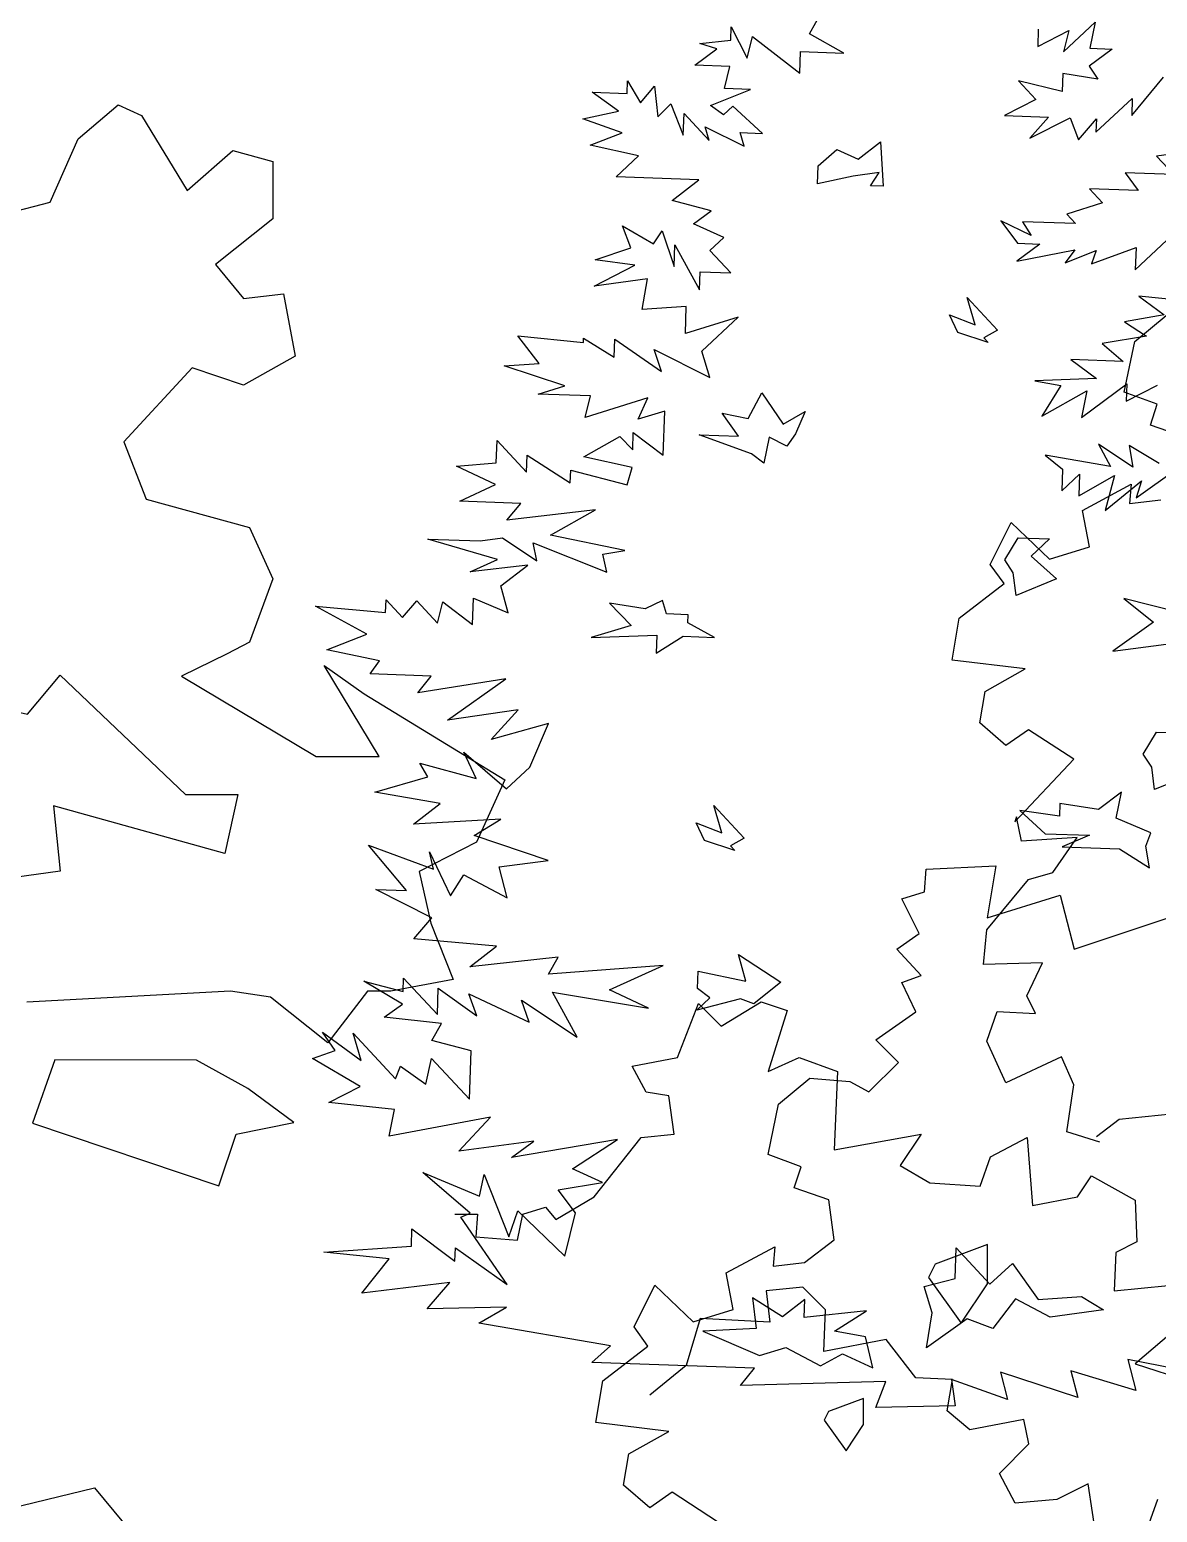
# Model space of a CAD drawing. Header units: inches. Extents: x 11.9 to 85.3, y 5.2 to 37.4.
# Drawn here: x 59.042 to 59.3489, y 22.6088 to 23.0122 of the extents above; entities that cross this region are included whole.
import ezdxf

# ---------------------------------------------------------------- set-up
doc = ezdxf.new("R2010")
doc.units = ezdxf.units.IN
doc.header["$MEASUREMENT"] = 0
doc.layers.add('CAY', color=94, linetype='Continuous')
doc.layers.add('CAY-3', color=61, linetype='Continuous')

# ---------------------------------------------------------------- blocks, each defined once
blk = doc.blocks.new('A$C76451831')
at = {"layer": 'CAY'}
for p, q in [((3764.02, 1772.81), (3822.39, 1786.97)), ((3822.39, 1786.97), (3840.08, 1765.74)), ((3915.07, 501.08), (3897.97, 463.33)), ((3897.97, 463.33), (3863.18, 445.64)), ((3863.18, 445.64), (3870.26, 414.37)), ((3870.26, 414.37), (3883.82, 380.16)), ((3883.82, 380.16), (3846.08, 373.08)), ((3831.93, 373.08), (3807.76, 341.82)), ((3846.08, 373.08), (3831.93, 373.08))]:
    blk.add_line(p, q, dxfattribs=at)
for points in [[(4200.18, 1766.31), (4172.76, 1784.24), (4159.05, 1774.75), (4143.23, 1788.46), (4146.39, 1807.45), (4170.65, 1821.16), (4126.35, 1826.43), (4130.57, 1851.74), (4157.99, 1872.84), (4149.56, 1884.44), (4162.21, 1909.75), (4185.41, 1887.6), (4209.67, 1894.98), (4205.45, 1917.13), (4234.98, 1932.95), (4233.93, 1921.35), (4252.91, 1923.46), (4270.84, 1937.17), (4267.68, 1961.43), (4246.59, 1968.81), (4250.81, 1981.47), (4230.77, 1988.85), (4237.09, 2019.44), (4256.08, 2035.26), (4280.34, 2033.15), (4291.94, 2026.82), (4309.87, 2044.75), (4296.16, 2058.46), (4320.41, 2075.34), (4311.98, 2093.27), (4323.58, 2097.48), (4308.81, 2113.3), (4322.52, 2122.8), (4311.98, 2143.89), (4325.69, 2148.11), (4326.74, 2161.82), (4368.93, 2163.93), (4363.66, 2132.29), (4407.95, 2146), (4416.39, 2113.3), (4476.51, 2133.34)], [(529.97, 749.26), (509.93, 755.59), (514.15, 784.06), (506.77, 800.94), (473.02, 785.12), (461.42, 810.43), (467.75, 828.36), (490.95, 827.3), (485.68, 837.85), (495.17, 857.89), (459.31, 856.84), (461.42, 877.93), (486.73, 908.52), (501.5, 912.73), (516.26, 933.83), (482.51, 931.72), (479.35, 946.48), (478.29, 943.32), (514.15, 981.29), (486.73, 999.22), (473.02, 989.73), (457.2, 1003.44), (460.36, 1022.42), (484.62, 1036.13), (440.32, 1041.41), (444.54, 1066.72), (471.97, 1087.81), (463.53, 1099.41), (476.18, 1124.73), (499.39, 1102.58), (523.65, 1109.96), (519.43, 1132.11), (548.96, 1147.93), (547.9, 1136.33), (566.89, 1138.44)], [(581.65, 1176.41), (560.56, 1183.79), (564.78, 1196.44), (544.74, 1203.83), (551.07, 1234.41), (570.05, 1250.23)], [(4238.57, 956), (4238.21, 945.59), (4257.13, 955.36), (4253.95, 942.32), (4273.16, 960.24), (4269.89, 944.48), (4283.47, 944.01), (4269.51, 933.62), (4274.67, 925.73), (4253.49, 929.19), (4253.11, 918.32), (4226.6, 924.69), (4237.08, 913.44), (4218.16, 903.68), (4244.87, 902.74), (4233.55, 889.99), (4257.99, 902.29), (4262.97, 888.96), (4273.83, 901.73), (4273.55, 893.58), (4295.56, 914.12), (4295.2, 903.71), (4314.59, 927.06)], [(4326.59, 881.3), (4310.2, 879.16), (4320.69, 867.91), (4291.27, 868.94), (4299.05, 858.24), (4269.63, 859.27), (4277.49, 850.83), (4255.95, 843.88), (4261.19, 838.25), (4229.06, 839.38), (4234.21, 831.04), (4215.93, 839.83), (4225.89, 826.34), (4239.46, 825.87), (4225.51, 815.47), (4260.64, 822.41), (4254.93, 814.45), (4273.77, 821.95), (4270.77, 813.89), (4297.85, 823.83), (4297.37, 810.24), (4316.58, 828.16)], [(4339.27, 790.19), (4299.54, 794.3), (4315, 782.88), (4290.84, 778.74), (4304.13, 770.11), (4277.24, 765.61), (4290, 754.74), (4258.32, 755.85), (4273.78, 744.43), (4236.57, 743.01), (4252.33, 740.19), (4240.81, 721.55), (4268.08, 736.92), (4264.79, 720.71), (4292.24, 741.06), (4291.88, 730.65), (4310.8, 740.41)], [(4311.85, 692.78), (4293.66, 703.84), (4295.92, 690.61), (4275.1, 704.49), (4282.34, 691.09), (4242.7, 697.91), (4253.28, 689.38), (4252.82, 676.25), (4263.59, 686.3), (4263.13, 673.17), (4284.86, 685.56), (4279.14, 664.45), (4301.06, 682.27), (4297.98, 671.95), (4322.62, 689.68)], [(4340.73, 598.38), (4290.42, 611.02), (4308.5, 596.79), (4283.86, 579.06), (4316.19, 583.37)], [(4343.3, 139.97), (4292.89, 149.89), (4297.68, 131.14), (4258.21, 142.94), (4262.64, 126.92), (4215.59, 142.16), (4220, 125.69), (4185.98, 137.76), (4188.14, 121.81), (4140.07, 120.77), (4146.06, 136.43), (4058.06, 134.06), (4066.59, 144.65), (3967.92, 148.09), (3979.15, 158.13), (3899.42, 171.79), (3916.08, 181.63), (3868, 180.59), (3881.7, 196.44), (3828.46, 190.13), (3845.04, 210.86), (3805.31, 214.97), (3858.45, 218.55), (3858.82, 228.97), (3884.87, 209.47), (3885.16, 217.62), (3916.55, 195.22), (3888.52, 236.09), (3894.05, 238.62), (3865.45, 263.19), (3899.84, 248.84), (3902.56, 261.89), (3917.56, 224.2), (3923.09, 239.87), (3951.6, 212.58), (3957.94, 238.65), (3947.56, 252.62), (3974.45, 257.12), (3956.16, 265.46), (3983.51, 283.09), (3919.24, 272.19), (3932.73, 282.15), (3887.2, 276.03), (3906.5, 296.66), (3844.92, 285.21), (3848.21, 301.42), (3808.47, 305.53), (3827.39, 315.29), (3798.53, 332.17), (3812.3, 337.13), (3804.53, 348.28), (3827.95, 331.14), (3823.09, 347.63), (3848.86, 319.98), (3851.84, 327.59), (3867.32, 316.62), (3870.59, 332.37), (3893.74, 307.54), (3894.76, 336.97), (3870.97, 343.24), (3876.76, 353.46), (3842.01, 357.4), (3853.15, 365.17), (3829.62, 379.13), (3853.42, 372.86), (3853.71, 381.01), (3874.23, 358.99), (3874.79, 374.84), (3898.22, 358.15), (3893.25, 371.47), (3929.81, 354.33), (3925.29, 367.63), (3958.94, 345.15), (3944.04, 372.42), (4002.15, 362.68), (3978.53, 373.93), (4011.22, 388.66), (3941.7, 383.38), (3947.49, 393.61), (3893.82, 387.77), (3910.12, 400.35), (3859.97, 404.82), (3870.84, 417.59), (3837, 434.64), (3855.56, 433.99), (3832.5, 461.54), (3871.87, 447.02), (3869.52, 457.53), (3882.18, 430.79), (3890.33, 443.66), (3916.58, 429.59), (3911.79, 448.35), (3941.39, 452.3), (3896.6, 467.46), (3912.81, 477.32), (3859.68, 474.19), (3875.98, 486.77), (3836.34, 493.59), (3868.38, 502.9), (3863.69, 511.23), (3897.8, 501.87), (3890.21, 518.01), (3916.17, 495.79), (3930.22, 508.9), (3941.57, 535.25), (3906.79, 525.59), (3923.28, 543.6), (3880.46, 537.39), (3915.78, 562.45), (3862.46, 553.88), (3870.52, 564.03), (3833.41, 565.32), (3839.12, 573.28), (3807.18, 579.84), (3831.53, 589.42), (3800.4, 606.37), (3842.87, 602.62), (3843.13, 610.32), (3853.18, 599.54), (3861.69, 609.67), (3874.36, 596.08), (3877.53, 609.12), (3895.63, 595.34), (3896.18, 611.18), (3917.17, 602.29), (3912.76, 618.77), (3929.06, 631.34), (3894.02, 627.13), (3910.6, 634.71), (3868.43, 647.06), (3900.12, 645.95), (3913.77, 647.74), (3934.59, 633.87), (3932.25, 644.83), (3976.94, 626.95), (3974.6, 637.91), (3987.82, 640.17), (3942.83, 649.45), (3970.11, 664.82), (3916.42, 658.53), (3924.93, 668.66), (3887.81, 669.96), (3909.46, 680.08), (3885.84, 691.33), (3909.92, 693.21), (3910.4, 706.8), (3928.31, 687.58), (3928.67, 698), (3954.82, 681.22), (3955.09, 688.91), (3989.22, 680.02), (3992.3, 690.34), (3963.07, 696.8), (3984.8, 709.18), (3992.68, 701.2), (3993.04, 711.62), (4011.14, 697.84), (4012.07, 724.55), (3996.04, 719.67), (4001.93, 732.61), (3963.9, 720.79), (3967.08, 733.83), (3935.4, 734.94), (3951.43, 739.82), (3914.69, 751.98), (3936.05, 753.5), (3923.04, 770.27), (3962.77, 766.17), (3962.86, 768.88), (3981.49, 757.35), (3981.87, 768.22), (4010.19, 748.64), (4005.67, 761.95), (4039.52, 744.9), (4034.64, 760.94), (4056.65, 781.48), (4024.59, 771.71), (4025.16, 788.02), (3998.36, 786.23), (4001.73, 804.7), (3969.4, 800.39), (3993.86, 813.13), (3969.96, 816.24), (3991.51, 823.64), (3986.54, 836.96), (4005.19, 825.89), (4010.45, 833.86), (4017.85, 812.3), (4018.31, 825.43), (4033.22, 798.16), (4033.6, 809.03), (4052.16, 808.38), (4039.49, 821.97), (4047.92, 829.83), (4029.63, 838.18), (4040.33, 845.97), (4016.53, 852.24), (4032.83, 864.81), (3982.59, 866.57), (3996.17, 879.24), (3966.94, 885.7), (3986.24, 893.19), (3962.52, 901.72), (3983.98, 906.41), (3968.07, 917.85), (3989.34, 917.11), (3989.61, 924.8), (3997.3, 911.39), (4005.81, 921.52), (4007.87, 902.86), (4015.85, 910.74), (4023.35, 891.89), (4023.81, 905.02), (4039.1, 888.62), (4036.67, 896.87), (4060.27, 885.16), (4057.84, 893.41), (4071.42, 892.93), (4053.42, 909.43), (4047.8, 904.19), (4039.84, 909.9), (4064.19, 919.48), (4048.35, 920.03), (4051.54, 933.52), (4030.27, 934.26), (4043.76, 944.22), (4033.44, 947.3), (4052.09, 949.37), (4052.38, 957.52), (4062.14, 938.59), (4065.31, 951.63), (4093.99, 929.32), (4094.45, 942.45), (4120.7, 941.53), (4099.81, 953.14), (4111.41, 974.04)], [(573.22, 766.13), (541.57, 762.97), (527.86, 752.42)]]:
    blk.add_lwpolyline(points, dxfattribs=at)
for points in [[(4267.54, 1833.17), (4264.9, 1827.89), (4278.1, 1809.4), (4288.66, 1825.25), (4288.66, 1841.09)], [(4144.62, 860.91), (4136.93, 861.18), (4142.19, 869.16), (4126.25, 866.99), (4104.79, 862.3), (4105.17, 873.17), (4116.4, 883.2), (4129.33, 877.31), (4142.84, 887.72)], [(4208.18, 766.18), (4189.81, 772.26), (4184.75, 782.87), (4200.4, 776.88), (4195.54, 793.37), (4213.88, 773.69), (4205.56, 768.99)], [(4064.64, 698.69), (4032.87, 710.23), (4056.86, 709.39), (4046.92, 723.33), (4062.67, 720.07), (4070.91, 735.64), (4083.84, 716.61), (4097.25, 724.3), (4091.35, 710.9), (4086.1, 703.38), (4075.41, 708.74), (4072.14, 692.99)], [(4223.4, 626.6), (4218.23, 634.49), (4226.4, 647.8), (4245.41, 647.14), (4234.17, 636.65), (4249.55, 622.97), (4225.18, 612.94)], [(4013.22, 601.66), (4010.78, 609.9), (4000.19, 604.83), (3978.56, 608.31), (3991.67, 594.7), (3967.4, 587.39), (4007.33, 588.72), (4006.95, 577.85), (4023.17, 588.16), (4042.18, 587.5), (4026.17, 596.22), (4026.34, 601.2)], [(4307.34, 508.88), (4302.18, 516.77), (4310.35, 530.08), (4329.36, 529.42), (4318.11, 518.93), (4333.5, 505.25), (4309.13, 495.22)], [(4054.58, 458.38), (4036.22, 464.46), (4031.15, 475.06), (4046.8, 469.08), (4041.94, 485.57), (4060.28, 465.89), (4051.96, 461.19)], [(4303.76, 460.95), (4306.76, 469.01), (4285.77, 477.9), (4289.04, 493.65), (4275.08, 483.26), (4251.64, 486.8), (4251.37, 479.1), (4227.48, 482.66), (4242.84, 468.52), (4269.55, 467.59), (4252.99, 460.46), (4287.84, 459.24), (4306.01, 447.73)], [(4032.03, 374.79), (4032.39, 385.2), (4061.19, 379.21), (4056.76, 395.23), (4082.46, 378.47), (4066.14, 365.44), (4058.09, 368.44), (4031.57, 361.66), (4039.53, 369.08)], [(4174.25, 178.06), (4169.37, 194.1), (4188.11, 198.88), (4188.76, 217.45), (4209.29, 195.42), (4222.88, 208.09), (4238.43, 186.24), (4264.77, 188.04), (4278.08, 179.87), (4245.76, 175.56), (4224.85, 186.72), (4211.07, 168.61), (4195.42, 174.6), (4170.79, 156.87)], [(4138.19, 144.86), (4133.86, 163.6), (4114.95, 166.98), (4134.42, 179.45), (4096.66, 175.33), (4097.04, 186.2), (4083.54, 175.79), (4065.36, 187.3), (4067.43, 168.64), (4035.2, 167.05), (4069.57, 152.25), (4085.6, 157.13), (4106.51, 145.97), (4119.91, 153.21)]]:
    blk.add_lwpolyline(points, close=True, dxfattribs=at)
at = {"layer": 'CAY-3'}
for p, q in [((3656.5, 889.52), (3680.67, 910.16)), ((3680.67, 910.16), (3694.82, 903.67)), ((3694.82, 903.67), (3722.53, 858.25)), ((3639.4, 851.17), (3656.5, 889.52)), ((3722.53, 858.25), (3750.25, 882.44)), ((3750.25, 882.44), (3774.42, 875.95)), ((3774.42, 875.95), (3774.42, 841.15)), ((3614.63, 844.69), (3639.4, 851.17)), ((3774.42, 841.15), (3739.63, 813.42)), ((3739.63, 813.42), (3756.73, 792.78)), ((3756.73, 792.78), (3780.91, 795.73)), ((3780.91, 795.73), (3787.98, 757.98)), ((3787.98, 757.98), (3756.73, 740.28)), ((3725.48, 750.9), (3684.21, 706.07)), ((3756.73, 740.28), (3725.48, 750.9)), ((3684.21, 706.07), (3697.77, 671.27)), ((3697.77, 671.27), (3760.27, 654.16)), ((3760.27, 654.16), (3774.42, 622.9)), ((3774.42, 622.9), (3760.27, 584.56)), ((3760.27, 584.56), (3746.71, 577.48)), ((3746.71, 577.48), (3719, 563.91)), ((3839.01, 515.24), (3805.67, 570.4)), ((3805.67, 570.4), (3829.84, 553.29)), ((3719, 563.91), (3800.68, 515.24)), ((3829.84, 553.29), (3915.07, 501.08)), ((3800.68, 515.24), (3839.01, 515.24)), ((3748.79, 373.08), (3625.25, 366.31)), ((3772.97, 369.54), (3748.79, 373.08)), ((3807.76, 341.82), (3772.97, 369.54))]:
    blk.add_line(p, q, dxfattribs=at)
for points in [[(138.89, 705.64), (152.6, 705.64), (151.54, 691.93), (176.86, 689.82), (180.02, 705.64), (193.73, 709.86), (200.06, 702.48), (223.26, 716.19), (251.74, 752.05), (271.78, 754.16), (268.61, 777.36), (254.9, 779.47), (246.47, 795.29), (273.89, 800.56), (286.54, 833.26), (300.26, 819.55), (324.51, 834.31), (340.33, 829.04), (328.73, 792.13), (347.72, 800.56), (370.92, 792.13), (368.81, 744.67), (421.54, 754.16), (408.89, 735.17), (426.82, 724.63), (457.4, 722.52), (463.73, 740.45), (485.88, 752.05), (489.04, 710.92), (516.47, 716.19), (524.9, 728.85), (551.27, 714.08), (552.33, 688.77), (539.67, 682.44), (538.61, 659.24), (571.31, 662.4)], [(578.69, 638.14), (551.27, 614.94), (583.97, 604.39)], [(564.98, 532.67), (556.54, 509.47)], [(528.07, 507.36), (522.79, 542.17), (503.81, 532.67), (478.5, 530.56), (469.01, 548.49), (486.94, 566.42), (483.77, 581.19), (451.08, 574.86), (437.36, 586.46), (440.53, 605.45), (418.38, 606.5), (400.45, 629.7), (362.48, 622.32), (363.54, 647.63), (349.83, 661.35), (327.68, 659.24), (329.79, 640.25), (287.6, 642.36), (279.16, 613.88), (257.01, 595.95)]]:
    blk.add_lwpolyline(points, dxfattribs=at)
for points in [[(430.06, 675.26), (426.1, 667.34), (445.9, 639.61), (461.73, 663.38), (461.73, 687.14)], [(3570.31, 517.12), (3590.11, 548.81), (3625.74, 540.89), (3645.53, 564.65), (3721.57, 492.22), (3753.24, 492.22), (3745.33, 456.57), (3641.57, 485.44), (3645.53, 445.83), (3617.82, 441.87), (3609.9, 449.79), (3609.9, 485.44), (3570.31, 485.44), (3546.56, 509.2)], [(3728.16, 331.2), (3642.35, 331.5), (3628.78, 293.16), (3741.72, 255.11), (3752.33, 286.37), (3787.12, 293.45), (3759.41, 314.1)]]:
    blk.add_lwpolyline(points, close=True, dxfattribs=at)

msp = doc.modelspace()

# ---------------------------------------------------------------- block references
at = {"layer": 'CAY', "xscale": 0.0004489089019145984, "yscale": 0.0004489089019145984, "zscale": 0.0004489089019145984}
for p in [(57.4138, 22.58311), (59.0954, 22.37316), (57.34374, 21.8133)]:
    msp.add_blockref('A$C76451831', p, dxfattribs=at)

doc.saveas('drawing.dxf')
